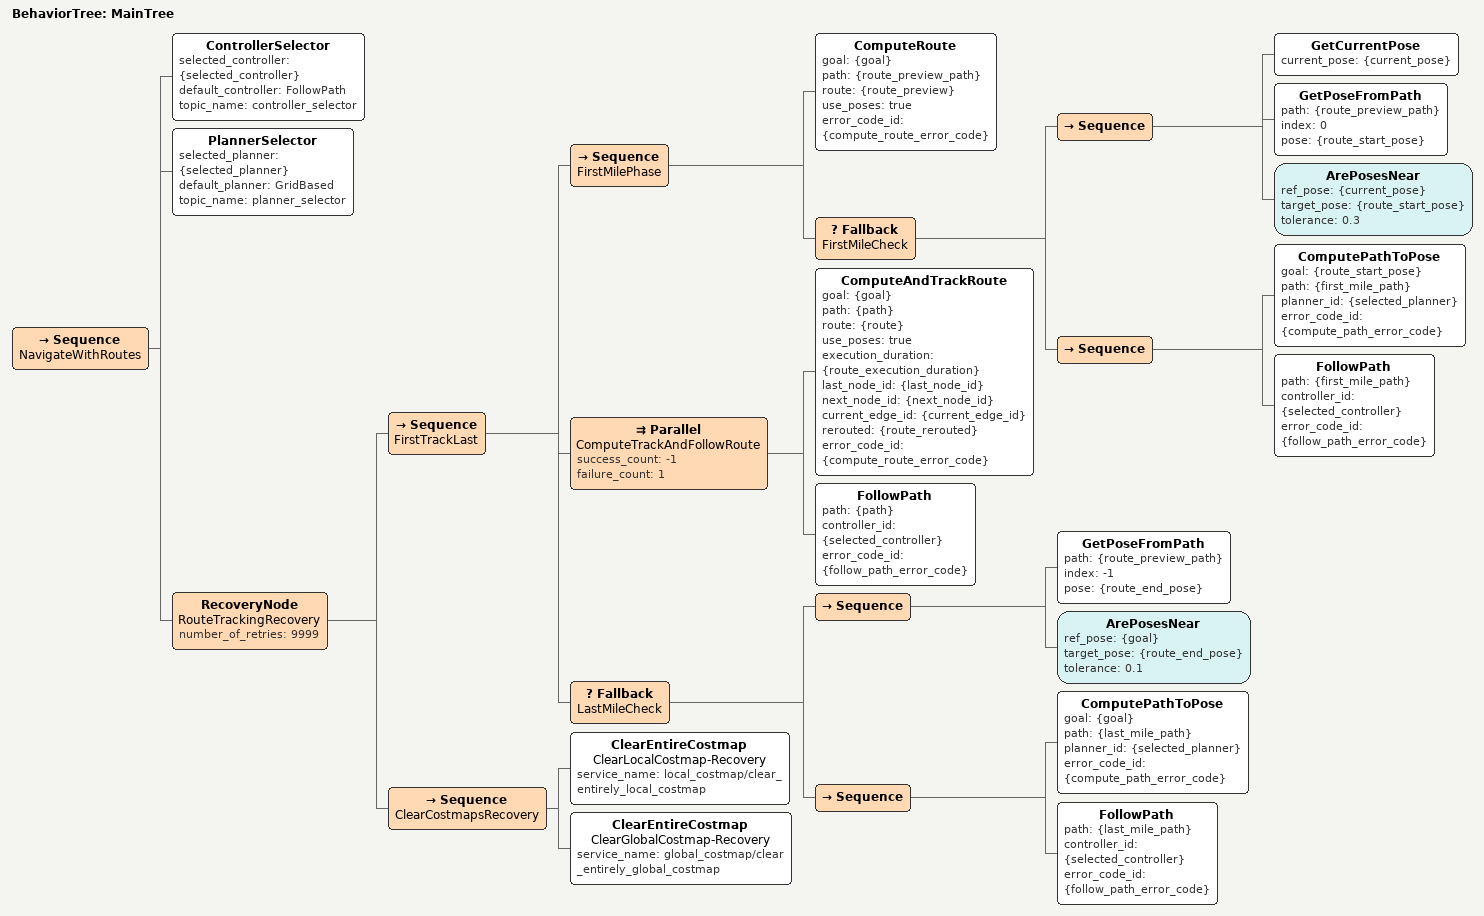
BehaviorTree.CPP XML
<root BTCPP_format="4" main_tree_to_execute="MainTree">
  <BehaviorTree ID="MainTree">

    <Sequence name="NavigateWithRoutes">

      <ControllerSelector selected_controller="{selected_controller}"
        default_controller="FollowPath"
        topic_name="controller_selector" />

      <PlannerSelector selected_planner="{selected_planner}"
        default_planner="GridBased"
        topic_name="planner_selector" />

      <RecoveryNode name="RouteTrackingRecovery" number_of_retries="9999">
        <Sequence name="FirstTrackLast">
          <Sequence name="FirstMilePhase">
            <ComputeRoute goal="{goal}"
              path="{route_preview_path}"
              route="{route_preview}"
              use_poses="true"
              error_code_id="{compute_route_error_code}" />

            <Fallback name="FirstMileCheck">
              <Sequence>
                <GetCurrentPose current_pose="{current_pose}" />
                <GetPoseFromPath path="{route_preview_path}" index="0" pose="{route_start_pose}" />
                <ArePosesNear ref_pose="{current_pose}"
                  target_pose="{route_start_pose}"
                  tolerance="0.3" />
              </Sequence>

              <Sequence>
                <ComputePathToPose goal="{route_start_pose}"
                  path="{first_mile_path}"
                  planner_id="{selected_planner}"
                  error_code_id="{compute_path_error_code}" />

                <FollowPath path="{first_mile_path}"
                  controller_id="{selected_controller}"
                  error_code_id="{follow_path_error_code}" />
              </Sequence>
            </Fallback>
          </Sequence>

          <Parallel name="ComputeTrackAndFollowRoute" success_count="-1" failure_count="1">
            <ComputeAndTrackRoute goal="{goal}"
              path="{path}"
              route="{route}"
              use_poses="true"
              execution_duration="{route_execution_duration}"
              last_node_id="{last_node_id}"
              next_node_id="{next_node_id}"
              current_edge_id="{current_edge_id}"
              rerouted="{route_rerouted}"
              error_code_id="{compute_route_error_code}" />

            <FollowPath path="{path}"
              controller_id="{selected_controller}"
              error_code_id="{follow_path_error_code}" />
          </Parallel>

          <Fallback name="LastMileCheck">
            <Sequence>
              <GetPoseFromPath path="{route_preview_path}" index="-1" pose="{route_end_pose}" />
              <ArePosesNear ref_pose="{goal}"
                target_pose="{route_end_pose}"
                tolerance="0.1" />
            </Sequence>

            <Sequence>
              <ComputePathToPose goal="{goal}"
                path="{last_mile_path}"
                planner_id="{selected_planner}"
                error_code_id="{compute_path_error_code}" />

              <FollowPath path="{last_mile_path}"
                controller_id="{selected_controller}"
                error_code_id="{follow_path_error_code}" />
            </Sequence>
          </Fallback>
        </Sequence>

        <Sequence name="ClearCostmapsRecovery">
          <ClearEntireCostmap name="ClearLocalCostmap-Recovery" service_name="local_costmap/clear_entirely_local_costmap"/>
          <ClearEntireCostmap name="ClearGlobalCostmap-Recovery" service_name="global_costmap/clear_entirely_global_costmap"/>
        </Sequence>
      </RecoveryNode>
    </Sequence>
  </BehaviorTree>
</root>
